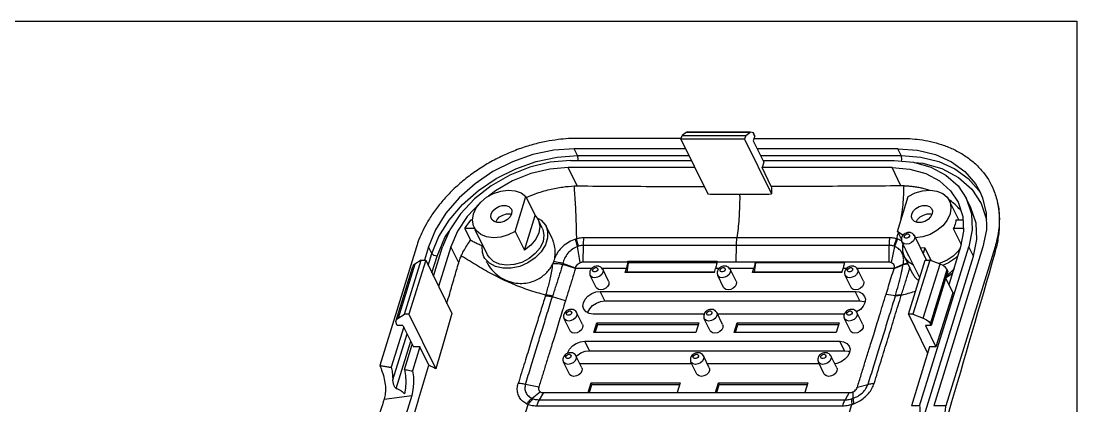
# Model space of a CAD drawing. Header units: millimetres. Extents: x -3610 to -2795, y 672 to 1276.
# Drawn here: x -2871 to -2794.7, y 899.9 to 927.7 of the extents above; entities that cross this region are included whole.
import ezdxf

# ---------------------------------------------------------------- set-up
doc = ezdxf.new("R2010")
doc.units = ezdxf.units.MM
doc.header["$MEASUREMENT"] = 0
doc.layers.add('dim', color=7, linetype='Continuous')

msp = doc.modelspace()

# ---------------------------------------------------------------- linework, layer by layer
at = {"color": 7, "linetype": 'Continuous'}
for p, q in [((-2822.94, 919.662), (-2823.24, 919.433)), ((-2822.851, 919.695), (-2822.94, 919.662)), ((-2818.335, 919.662), (-2822.94, 919.662)), ((-2822.851, 919.695), (-2818.335, 919.695)), ((-2818.635, 919.433), (-2818.335, 919.662)), ((-2818.335, 919.662), (-2818.246, 919.695)), ((-2817.996, 919.408), (-2818.052, 919.522)), ((-2823.305, 919.225), (-2830.81, 919.225)), ((-2823.325, 919.159), (-2823.24, 919.433)), ((-2818.72, 919.159), (-2823.325, 919.159)), ((-2823.325, 919.159), (-2821.384, 915.204)), ((-2823.24, 919.433), (-2818.635, 919.433)), ((-2818.635, 919.433), (-2818.72, 919.159)), ((-2818.72, 919.159), (-2816.779, 915.204)), ((-2817.996, 919.408), (-2818.105, 919.056)), ((-2818.105, 919.056), (-2817.343, 917.502)), ((-2818.053, 919.225), (-2807.415, 919.225)), ((-2822.992, 918.481), (-2831.04, 918.481)), ((-2830.796, 917.983), (-2831.04, 918.481)), ((-2830.796, 917.983), (-2822.748, 917.983)), ((-2807.645, 918.481), (-2817.823, 918.481)), ((-2817.579, 917.983), (-2807.401, 917.983)), ((-2807.401, 917.983), (-2807.645, 918.481)), ((-2831.307, 917.619), (-2822.57, 917.619)), ((-2817.343, 917.502), (-2817.464, 917.11)), ((-2817.4, 917.619), (-2807.912, 917.619)), ((-2822.32, 917.11), (-2831.464, 917.11)), ((-2830.816, 915.789), (-2831.464, 917.11)), ((-2808.069, 917.11), (-2817.464, 917.11)), ((-2816.793, 915.743), (-2817.464, 917.11)), ((-2807.421, 915.789), (-2808.069, 917.11)), ((-2835.305, 912.501), (-2834.526, 915.023)), ((-2834.526, 915.023), (-2833.855, 913.655)), ((-2807.673, 912.501), (-2806.894, 915.023)), ((-2802.364, 914.21), (-2802.699, 914.894)), ((-2801.798, 915.451), (-2801.745, 915.359)), ((-2837.817, 914.586), (-2837.84, 914.569)), ((-2803.239, 913.329), (-2803.927, 914.731)), ((-2803.282, 914.607), (-2802.948, 913.58)), ((-2835.673, 913.758), (-2835.579, 913.725)), ((-2834.634, 911.134), (-2833.854, 913.656)), ((-2833.854, 913.656), (-2833.65, 913.363)), ((-2833.754, 913.512), (-2833.422, 913.313)), ((-2805.278, 913.758), (-2805.184, 913.725)), ((-2802.948, 913.58), (-2802.897, 912.507)), ((-2838.228, 912.703), (-2838.953, 912.703)), ((-2838.953, 912.703), (-2838.536, 911.853)), ((-2838.484, 913.329), (-2838.391, 913.329)), ((-2837.296, 910.804), (-2838.187, 912.621)), ((-2833.346, 912.742), (-2833.651, 913.364)), ((-2832.641, 911.987), (-2833.076, 912.874)), ((-2803.64, 912.703), (-2803.08, 911.561)), ((-2802.906, 912.703), (-2803.64, 912.703)), ((-2803.446, 913.329), (-2802.936, 913.329)), ((-2835.305, 912.501), (-2834.634, 911.134)), ((-2807.329, 912.243), (-2807.673, 912.501)), ((-2807.673, 912.501), (-2807.388, 911.92)), ((-2807.28, 912.226), (-2807.329, 912.243)), ((-2805.586, 910.425), (-2806.454, 912.192)), ((-2802.897, 912.507), (-2803.112, 911.392)), ((-2842.442, 911.392), (-2845.095, 902.804)), ((-2841.567, 911.392), (-2841.865, 910.425)), ((-2841.323, 910.894), (-2841.567, 911.392)), ((-2841.209, 909.272), (-2840.553, 911.392)), ((-2839.955, 911.392), (-2840.841, 908.523)), ((-2839.388, 910.237), (-2839.955, 911.392)), ((-2837.617, 911.46), (-2837.69, 911.46)), ((-2837.67, 910.975), (-2837.69, 911.46)), ((-2830.598, 910.246), (-2830.799, 911.404)), ((-2830.387, 910.292), (-2830.37, 911.486)), ((-2819.339, 910.292), (-2819.314, 911.477)), ((-2808.281, 910.292), (-2808.265, 911.486)), ((-2808.101, 910.253), (-2807.861, 911.405)), ((-2806.067, 909.135), (-2807.351, 911.751)), ((-2807.289, 911.048), (-2807.285, 911.536)), ((-2807.285, 911.536), (-2807.269, 911.584)), ((-2807.158, 911.358), (-2807.206, 911.426)), ((-2806.901, 910.804), (-2807.051, 911.11)), ((-2806.072, 899.877), (-2802.514, 911.392)), ((-2805.691, 911.322), (-2805.821, 910.901)), ((-2805.691, 911.322), (-2805.229, 910.379)), ((-2801.5, 911.392), (-2805.059, 899.877)), ((-2800.625, 911.392), (-2804.184, 899.877)), ((-2803.112, 911.392), (-2803.963, 908.638)), ((-2802.178, 910.708), (-2802.514, 911.392)), ((-2843.307, 906.508), (-2842.097, 910.425)), ((-2841.774, 910.425), (-2842.985, 906.508)), ((-2842.097, 910.425), (-2842.563, 910.138)), ((-2842.097, 910.425), (-2841.774, 910.425)), ((-2841.774, 910.425), (-2839.876, 906.556)), ((-2841.586, 910.041), (-2841.323, 910.894)), ((-2841.325, 909.509), (-2840.955, 910.708)), ((-2837.565, 910.671), (-2837.67, 910.975)), ((-2827.163, 910.292), (-2827.162, 910.338)), ((-2827.162, 910.338), (-2827.149, 910.264)), ((-2820.716, 910.292), (-2820.715, 910.338)), ((-2819.244, 855.483), (-2802.178, 910.708)), ((-2807.17, 910.671), (-2807.289, 911.048)), ((-2806.553, 909.415), (-2807.17, 910.672)), ((-2806.855, 910.74), (-2806.901, 910.804)), ((-2806.879, 906.508), (-2805.669, 910.425)), ((-2805.346, 910.425), (-2806.557, 906.508)), ((-2805.669, 910.425), (-2805.346, 910.425)), ((-2804.599, 910.138), (-2805.346, 910.425)), ((-2800.617, 910.946), (-2800.617, 910.947)), ((-2843.915, 906.05), (-2842.705, 909.967)), ((-2842.563, 910.138), (-2843.773, 906.221)), ((-2830.947, 909.82), (-2831.868, 910.115)), ((-2830.942, 909.846), (-2831.859, 910.183)), ((-2829.775, 909.82), (-2830.947, 909.82)), ((-2830.387, 910.292), (-2827.163, 910.292)), ((-2827.263, 909.82), (-2829.026, 909.82)), ((-2828.552, 908.889), (-2828.979, 909.759)), ((-2827.353, 909.53), (-2827.263, 909.82)), ((-2827.253, 909.53), (-2827.243, 909.562)), ((-2827.135, 910.235), (-2827.243, 909.562)), ((-2820.905, 909.562), (-2827.243, 909.562)), ((-2827.135, 910.235), (-2827.149, 910.264)), ((-2820.727, 910.235), (-2827.135, 910.235)), ((-2820.905, 909.53), (-2820.816, 909.82)), ((-2820.564, 909.82), (-2820.816, 909.82)), ((-2820.716, 910.292), (-2820.748, 910.135)), ((-2820.716, 910.292), (-2817.952, 910.292)), ((-2818.053, 909.82), (-2819.815, 909.82)), ((-2819.341, 908.889), (-2819.768, 909.759)), ((-2818.142, 909.53), (-2818.053, 909.82)), ((-2818.043, 909.53), (-2818.033, 909.562)), ((-2817.924, 910.235), (-2818.033, 909.562)), ((-2811.695, 909.562), (-2818.033, 909.562)), ((-2817.924, 910.235), (-2817.952, 910.292)), ((-2811.517, 910.235), (-2817.924, 910.235)), ((-2811.695, 909.53), (-2811.605, 909.82)), ((-2811.354, 909.82), (-2811.605, 909.82)), ((-2811.505, 910.292), (-2811.537, 910.135)), ((-2811.505, 910.292), (-2808.281, 910.292)), ((-2807.921, 909.82), (-2810.604, 909.82)), ((-2810.13, 908.889), (-2810.558, 909.759)), ((-2807.921, 909.82), (-2807.272, 910.072)), ((-2807.915, 909.846), (-2807.259, 910.123)), ((-2805.809, 906.221), (-2804.599, 910.138)), ((-2805.295, 905.814), (-2804.085, 909.731)), ((-2804.029, 909.617), (-2805.239, 905.7)), ((-2804.578, 910.202), (-2804.692, 910.174)), ((-2804.029, 909.617), (-2804.085, 909.731)), ((-2829.449, 908.448), (-2829.876, 909.318)), ((-2820.905, 909.53), (-2827.353, 909.53)), ((-2820.239, 908.448), (-2820.666, 909.318)), ((-2811.695, 909.53), (-2818.142, 909.53)), ((-2811.028, 908.448), (-2811.455, 909.318)), ((-2804.189, 909.098), (-2803.681, 908.062)), ((-2829.158, 908.159), (-2810.737, 908.159)), ((-2828.822, 907.475), (-2829.158, 908.159)), ((-2810.401, 907.475), (-2810.737, 908.159)), ((-2803.681, 908.062), (-2804.891, 904.146)), ((-2831.671, 907.479), (-2832.619, 907.757)), ((-2828.822, 907.475), (-2810.401, 907.475)), ((-2808.495, 907.961), (-2807.827, 907.861)), ((-2843.773, 906.221), (-2843.307, 906.508)), ((-2842.985, 906.508), (-2843.307, 906.508)), ((-2842.985, 906.508), (-2841.049, 902.564)), ((-2830.441, 905.755), (-2830.868, 906.626)), ((-2821.656, 906.514), (-2829.666, 906.514)), ((-2820.309, 905.755), (-2820.736, 906.626)), ((-2811.524, 906.514), (-2820.682, 906.514)), ((-2810.178, 905.755), (-2810.605, 906.626)), ((-2806.879, 906.508), (-2805.494, 903.685)), ((-2806.557, 906.508), (-2806.879, 906.508)), ((-2806.557, 906.508), (-2805.809, 906.221)), ((-2843.831, 905.7), (-2843.887, 905.814)), ((-2831.339, 905.315), (-2831.766, 906.185)), ((-2829.617, 905.183), (-2829.399, 905.888)), ((-2829.518, 905.183), (-2829.338, 905.763)), ((-2829.399, 905.888), (-2822.031, 905.888)), ((-2829.338, 905.763), (-2829.399, 905.888)), ((-2829.338, 905.763), (-2822.069, 905.763)), ((-2822.031, 905.888), (-2822.249, 905.183)), ((-2821.207, 905.315), (-2821.634, 906.185)), ((-2819.486, 905.183), (-2819.268, 905.888)), ((-2819.386, 905.183), (-2819.207, 905.763)), ((-2819.268, 905.888), (-2811.899, 905.888)), ((-2819.207, 905.763), (-2819.268, 905.888)), ((-2819.207, 905.763), (-2811.938, 905.763)), ((-2811.899, 905.888), (-2812.117, 905.183)), ((-2811.075, 905.315), (-2811.502, 906.185)), ((-2805.239, 905.7), (-2805.295, 905.814)), ((-2843.361, 905.585), (-2844.263, 902.667)), ((-2844.143, 901.766), (-2843.117, 905.088)), ((-2843.417, 905.7), (-2843.831, 905.7)), ((-2843.417, 905.7), (-2842.654, 904.146)), ((-2822.249, 905.183), (-2829.617, 905.183)), ((-2812.117, 905.183), (-2819.486, 905.183)), ((-2805.653, 905.7), (-2804.891, 904.146)), ((-2805.239, 905.7), (-2805.653, 905.7)), ((-2843.909, 901.147), (-2842.856, 904.556)), ((-2843.299, 902.506), (-2842.739, 904.319)), ((-2830.271, 904.556), (-2811.85, 904.556)), ((-2829.936, 903.872), (-2830.271, 904.556)), ((-2811.515, 903.872), (-2811.85, 904.556)), ((-2842.194, 904.146), (-2842.73, 902.409)), ((-2842.194, 904.146), (-2842.654, 904.146)), ((-2841.544, 902.821), (-2842.194, 904.146)), ((-2830.488, 902.622), (-2830.915, 903.492)), ((-2830.896, 903.453), (-2830.823, 903.533)), ((-2829.936, 903.872), (-2811.515, 903.872)), ((-2821.278, 902.622), (-2821.705, 903.492)), ((-2812.067, 902.622), (-2812.494, 903.492)), ((-2805.351, 904.146), (-2806.67, 899.877)), ((-2804.891, 904.146), (-2805.351, 904.146)), ((-2831.386, 902.182), (-2831.813, 903.052)), ((-2822.533, 902.911), (-2830.63, 902.911)), ((-2822.175, 902.182), (-2822.602, 903.052)), ((-2813.323, 902.911), (-2821.419, 902.911)), ((-2812.965, 902.182), (-2813.392, 903.052)), ((-2833.603, 901.227), (-2834.564, 901.432)), ((-2830.04, 900.835), (-2829.822, 901.54)), ((-2829.94, 900.835), (-2829.761, 901.416)), ((-2829.822, 901.54), (-2823.374, 901.54)), ((-2829.761, 901.416), (-2829.822, 901.54)), ((-2829.761, 901.416), (-2823.413, 901.416)), ((-2823.374, 901.54), (-2823.592, 900.835)), ((-2820.829, 900.835), (-2820.611, 901.54)), ((-2820.73, 900.835), (-2820.55, 901.416)), ((-2820.55, 901.416), (-2820.611, 901.54)), ((-2820.611, 901.54), (-2814.164, 901.54)), ((-2820.55, 901.416), (-2814.202, 901.416)), ((-2814.164, 901.54), (-2814.382, 900.835)), ((-2810.576, 901.227), (-2809.817, 901.432)), ((-2844.774, 900.374), (-2842.784, 900.626)), ((-2842.784, 900.626), (-2844.358, 895.534)), ((-2833.476, 900.887), (-2834.078, 900.421)), ((-2833.263, 900.835), (-2833.57, 900.321)), ((-2833.263, 900.835), (-2811.158, 900.835)), ((-2811.158, 900.835), (-2811.465, 900.321)), ((-2810.913, 900.887), (-2810.895, 900.421)), ((-2846.23, 861.603), (-2834.369, 899.988)), ((-2833.754, 899.89), (-2811.649, 899.89)), ((-2833.57, 900.321), (-2811.465, 900.321)), ((-2822.836, 861.603), (-2810.974, 899.988)), ((-2806.072, 899.877), (-2806.67, 899.877)), ((-2804.184, 899.877), (-2805.059, 899.877))]:
    msp.add_line(p, q, dxfattribs=at)
for points in [[(-2818.246, 919.695), (-2818.139, 919.647), (-2818.052, 919.522)], [(-2831.04, 918.481), (-2832.521, 918.373), (-2834.023, 918.053), (-2835.502, 917.531), (-2836.911, 916.822), (-2838.208, 915.948), (-2839.354, 914.936), (-2840.315, 913.816), (-2841.06, 912.623), (-2841.567, 911.392)], [(-2841.323, 910.894), (-2840.815, 912.125), (-2840.071, 913.319), (-2839.11, 914.439), (-2837.964, 915.451), (-2836.667, 916.325), (-2835.258, 917.034), (-2833.779, 917.556), (-2832.277, 917.876), (-2830.796, 917.983)], [(-2830.766, 917.619), (-2830.757, 917.666), (-2830.753, 917.783), (-2830.767, 917.894), (-2830.796, 917.983)], [(-2807.645, 918.481), (-2806.231, 918.373), (-2804.926, 918.053), (-2803.771, 917.531), (-2802.8, 916.822), (-2802.042, 915.948), (-2801.712, 915.378)], [(-2807.401, 917.983), (-2805.987, 917.876), (-2804.682, 917.556), (-2803.527, 917.034), (-2802.556, 916.325), (-2801.798, 915.451)], [(-2807.38, 917.573), (-2807.362, 917.666), (-2807.358, 917.783), (-2807.372, 917.894), (-2807.401, 917.983)], [(-2831.307, 917.619), (-2832.772, 917.499), (-2834.255, 917.145), (-2835.699, 916.57), (-2837.048, 915.795), (-2838.25, 914.851), (-2839.26, 913.775), (-2840.037, 912.607), (-2840.553, 911.392)], [(-2807.912, 917.619), (-2806.52, 917.499), (-2805.256, 917.145), (-2804.168, 916.57), (-2803.298, 915.795), (-2802.699, 914.894)], [(-2806.46, 917.482), (-2805.848, 917.43), (-2804.457, 917.039), (-2803.26, 916.406), (-2802.304, 915.554), (-2801.623, 914.517), (-2801.251, 913.354)], [(-2831.464, 917.11), (-2832.81, 917), (-2834.171, 916.675), (-2835.497, 916.146), (-2836.736, 915.435), (-2837.233, 915.045)], [(-2808.069, 917.11), (-2806.791, 917), (-2805.63, 916.675), (-2804.631, 916.146), (-2803.832, 915.435), (-2803.282, 914.607)], [(-2838.323, 913.762), (-2838.12, 914.202), (-2837.797, 914.612), (-2837.374, 914.966), (-2836.88, 915.241), (-2836.348, 915.418), (-2835.812, 915.485), (-2835.308, 915.438), (-2834.87, 915.281), (-2834.526, 915.023)], [(-2806.894, 915.023), (-2806.39, 915.281), (-2805.855, 915.438), (-2805.322, 915.485), (-2804.828, 915.418), (-2804.404, 915.241), (-2804.08, 914.966), (-2803.927, 914.731)], [(-2802.699, 914.894), (-2802.335, 913.775), (-2802.279, 912.607), (-2802.514, 911.392)], [(-2801.712, 915.378), (-2801.522, 914.936), (-2801.254, 913.816), (-2801.247, 912.623), (-2801.5, 911.392)], [(-2837.84, 914.569), (-2838.767, 913.58), (-2839.481, 912.507), (-2839.955, 911.392)], [(-2837.034, 913.762), (-2836.923, 913.976), (-2836.737, 914.165), (-2836.497, 914.305), (-2836.234, 914.379), (-2835.978, 914.379), (-2835.761, 914.305), (-2835.608, 914.165), (-2835.579, 914.115)], [(-2806.639, 913.762), (-2806.528, 913.976), (-2806.342, 914.165), (-2806.102, 914.305), (-2805.839, 914.379), (-2805.583, 914.379), (-2805.366, 914.305), (-2805.213, 914.165), (-2805.184, 914.115)], [(-2803.927, 914.731), (-2803.876, 914.612), (-2803.807, 914.202), (-2803.875, 913.762)], [(-2802.178, 910.708), (-2801.943, 911.923), (-2801.999, 913.091), (-2802.363, 914.21)], [(-2838.272, 912.793), (-2838.322, 912.912), (-2838.392, 913.323), (-2838.323, 913.762)], [(-2837.015, 913.409), (-2837.055, 913.548), (-2837.034, 913.762)], [(-2835.56, 913.762), (-2835.671, 913.548), (-2835.857, 913.359), (-2836.096, 913.219), (-2836.36, 913.145), (-2836.615, 913.145), (-2836.833, 913.219), (-2836.986, 913.359), (-2837.015, 913.409)], [(-2836.71, 913.177), (-2836.618, 913.355), (-2836.432, 913.543), (-2836.192, 913.683), (-2835.929, 913.758), (-2835.673, 913.758)], [(-2835.579, 914.115), (-2835.538, 913.976), (-2835.56, 913.762)], [(-2806.62, 913.409), (-2806.66, 913.548), (-2806.639, 913.762)], [(-2805.165, 913.762), (-2805.276, 913.548), (-2805.462, 913.359), (-2805.701, 913.219), (-2805.965, 913.145), (-2806.22, 913.145), (-2806.438, 913.219), (-2806.591, 913.359), (-2806.62, 913.409)], [(-2803.875, 913.762), (-2804.078, 913.323), (-2804.402, 912.912), (-2804.824, 912.558), (-2805.318, 912.283), (-2805.851, 912.106), (-2806.387, 912.039)], [(-2806.315, 913.177), (-2806.223, 913.355), (-2806.037, 913.543), (-2805.797, 913.683), (-2805.534, 913.758), (-2805.278, 913.758)], [(-2805.184, 914.115), (-2805.143, 913.976), (-2805.165, 913.762)], [(-2838.953, 912.703), (-2838.805, 912.915), (-2838.649, 913.124), (-2838.484, 913.329)], [(-2835.305, 912.501), (-2835.808, 912.243), (-2836.344, 912.086), (-2836.877, 912.039), (-2837.371, 912.106), (-2837.794, 912.283), (-2838.118, 912.558), (-2838.272, 912.793)], [(-2833.077, 912.875), (-2832.96, 912.511), (-2832.96, 912.022), (-2833.117, 911.516), (-2833.422, 911.027), (-2833.853, 910.588), (-2834.382, 910.228), (-2834.974, 909.972), (-2835.589, 909.835), (-2836.186, 909.828), (-2836.725, 909.95), (-2837.171, 910.194), (-2837.493, 910.543), (-2837.565, 910.671)], [(-2833.65, 913.363), (-2833.618, 913.29), (-2833.531, 912.859), (-2833.599, 912.394)], [(-2833.422, 913.313), (-2833.117, 912.951), (-2833.077, 912.875)], [(-2833.346, 912.742), (-2833.3, 912.637), (-2833.226, 912.22), (-2833.294, 911.773)], [(-2803.509, 913.016), (-2803.546, 912.911), (-2803.589, 912.807), (-2803.64, 912.703)], [(-2803.446, 913.329), (-2803.46, 913.226), (-2803.481, 913.121), (-2803.509, 913.016)], [(-2840.955, 910.708), (-2840.385, 912.048), (-2840.08, 912.505)], [(-2833.599, 912.394), (-2833.819, 911.928), (-2834.173, 911.498), (-2834.634, 911.134)], [(-2806.442, 911.972), (-2806.524, 911.821), (-2806.664, 911.694), (-2806.838, 911.61), (-2807.022, 911.58), (-2807.189, 911.609), (-2807.313, 911.693), (-2807.351, 911.751)], [(-2806.81, 912.158), (-2806.85, 912.089), (-2806.918, 912.035), (-2807, 912.005), (-2807.08, 912.005), (-2807.145, 912.034), (-2807.181, 912.088), (-2807.178, 912.158)], [(-2807.178, 912.158), (-2807.138, 912.227), (-2807.07, 912.281), (-2806.988, 912.311), (-2806.908, 912.311), (-2806.843, 912.282), (-2806.807, 912.228), (-2806.81, 912.158)], [(-2806.453, 912.191), (-2806.431, 912.122), (-2806.442, 911.972)], [(-2833.294, 911.773), (-2833.509, 911.315), (-2833.853, 910.89), (-2834.304, 910.528), (-2834.827, 910.256), (-2835.386, 910.093), (-2835.94, 910.051), (-2836.45, 910.133), (-2836.878, 910.332), (-2837.194, 910.636), (-2837.295, 910.804)], [(-2807.206, 911.426), (-2807.239, 911.499), (-2807.246, 911.537)], [(-2805.691, 911.322), (-2805.944, 911.296), (-2806.014, 911.296)], [(-2803.143, 911.293), (-2803.298, 911.064), (-2803.659, 910.71), (-2804.095, 910.417), (-2804.578, 910.202)], [(-2840.955, 910.708), (-2841.067, 910.722), (-2841.177, 910.762), (-2841.266, 910.823), (-2841.323, 910.894)], [(-2806.514, 910.045), (-2806.839, 910.246), (-2807.137, 910.608), (-2807.17, 910.671)], [(-2803.316, 910.733), (-2803.478, 910.572), (-2803.991, 910.226), (-2804.409, 910.044)], [(-2842.563, 910.138), (-2842.677, 910.028), (-2842.704, 909.967)], [(-2829.335, 909.725), (-2829.375, 909.656), (-2829.443, 909.602), (-2829.525, 909.573), (-2829.607, 909.572), (-2829.671, 909.602), (-2829.706, 909.656), (-2829.703, 909.725)], [(-2829.703, 909.725), (-2829.663, 909.794), (-2829.596, 909.848), (-2829.514, 909.878), (-2829.432, 909.878), (-2829.368, 909.849), (-2829.333, 909.794), (-2829.335, 909.725)], [(-2828.979, 909.759), (-2828.956, 909.689), (-2828.967, 909.539)], [(-2827.163, 910.292), (-2827.195, 910.135), (-2827.228, 909.978), (-2827.263, 909.82)], [(-2820.748, 910.135), (-2820.781, 909.978), (-2820.816, 909.82)], [(-2820.124, 909.725), (-2820.164, 909.656), (-2820.232, 909.602), (-2820.314, 909.573), (-2820.395, 909.572), (-2820.459, 909.601), (-2820.495, 909.655), (-2820.493, 909.725)], [(-2820.493, 909.725), (-2820.453, 909.794), (-2820.385, 909.848), (-2820.303, 909.878), (-2820.222, 909.878), (-2820.158, 909.849), (-2820.122, 909.795), (-2820.124, 909.725)], [(-2819.768, 909.759), (-2819.745, 909.689), (-2819.756, 909.539)], [(-2817.952, 910.292), (-2817.984, 910.135), (-2818.018, 909.978), (-2818.053, 909.82)], [(-2811.537, 910.135), (-2811.57, 909.978), (-2811.605, 909.82)], [(-2810.914, 909.725), (-2810.954, 909.656), (-2811.021, 909.602), (-2811.103, 909.573), (-2811.185, 909.572), (-2811.249, 909.602), (-2811.285, 909.656), (-2811.282, 909.725)], [(-2811.282, 909.725), (-2811.242, 909.794), (-2811.174, 909.848), (-2811.092, 909.878), (-2811.01, 909.878), (-2810.946, 909.849), (-2810.911, 909.794), (-2810.914, 909.725)], [(-2810.557, 909.759), (-2810.535, 909.689), (-2810.546, 909.539)], [(-2804.085, 909.731), (-2804.199, 909.887), (-2804.376, 910.028), (-2804.599, 910.138)], [(-2828.967, 909.539), (-2829.049, 909.388), (-2829.189, 909.261), (-2829.363, 909.177), (-2829.548, 909.147), (-2829.714, 909.176), (-2829.838, 909.261), (-2829.876, 909.318)], [(-2828.552, 908.889), (-2828.529, 908.818), (-2828.54, 908.668)], [(-2819.756, 909.539), (-2819.838, 909.388), (-2819.978, 909.261), (-2820.152, 909.177), (-2820.337, 909.147), (-2820.503, 909.176), (-2820.627, 909.261), (-2820.666, 909.318)], [(-2819.341, 908.889), (-2819.318, 908.818), (-2819.329, 908.668)], [(-2810.546, 909.539), (-2810.628, 909.388), (-2810.768, 909.261), (-2810.942, 909.177), (-2811.126, 909.147), (-2811.293, 909.176), (-2811.417, 909.261), (-2811.455, 909.318)], [(-2810.131, 908.889), (-2810.108, 908.818), (-2810.119, 908.668)], [(-2830.355, 906.874), (-2830.41, 907.083), (-2830.379, 907.337), (-2830.253, 907.591), (-2830.045, 907.82), (-2829.775, 908.002), (-2829.469, 908.119), (-2829.158, 908.159)], [(-2828.54, 908.668), (-2828.621, 908.519), (-2828.76, 908.391), (-2828.936, 908.307), (-2829.122, 908.277), (-2829.289, 908.307), (-2829.412, 908.391), (-2829.449, 908.448)], [(-2819.329, 908.668), (-2819.411, 908.519), (-2819.55, 908.391), (-2819.726, 908.307), (-2819.911, 908.277), (-2820.078, 908.307), (-2820.201, 908.391), (-2820.239, 908.448)], [(-2810.119, 908.668), (-2810.2, 908.519), (-2810.339, 908.391), (-2810.515, 908.307), (-2810.7, 908.277), (-2810.867, 908.307), (-2810.991, 908.391), (-2811.028, 908.448)], [(-2810.737, 908.159), (-2810.45, 908.119), (-2810.217, 908.002), (-2810.048, 907.8)], [(-2830.05, 906.603), (-2830.044, 906.653), (-2829.918, 906.907), (-2829.71, 907.136), (-2829.439, 907.318), (-2829.134, 907.435), (-2828.822, 907.475)], [(-2810.048, 907.8), (-2809.993, 907.591), (-2810.024, 907.337), (-2810.15, 907.083), (-2810.358, 906.853), (-2810.628, 906.671)], [(-2810.401, 907.475), (-2810.115, 907.435), (-2810.018, 907.387)], [(-2831.224, 906.592), (-2831.264, 906.523), (-2831.332, 906.469), (-2831.414, 906.439), (-2831.496, 906.439), (-2831.56, 906.468), (-2831.595, 906.523), (-2831.593, 906.592)], [(-2831.593, 906.592), (-2831.553, 906.66), (-2831.485, 906.715), (-2831.403, 906.744), (-2831.322, 906.745), (-2831.257, 906.716), (-2831.222, 906.662), (-2831.224, 906.592)], [(-2830.868, 906.625), (-2830.845, 906.556), (-2830.856, 906.405)], [(-2829.666, 906.514), (-2829.953, 906.555), (-2830.186, 906.671), (-2830.355, 906.874)], [(-2821.093, 906.592), (-2821.133, 906.523), (-2821.2, 906.469), (-2821.282, 906.439), (-2821.364, 906.439), (-2821.428, 906.468), (-2821.463, 906.523), (-2821.461, 906.592)], [(-2821.461, 906.592), (-2821.421, 906.66), (-2821.353, 906.715), (-2821.271, 906.744), (-2821.19, 906.745), (-2821.126, 906.716), (-2821.09, 906.662), (-2821.093, 906.592)], [(-2820.736, 906.625), (-2820.714, 906.556), (-2820.725, 906.405)], [(-2810.961, 906.592), (-2811.001, 906.523), (-2811.069, 906.469), (-2811.151, 906.439), (-2811.233, 906.439), (-2811.297, 906.468), (-2811.332, 906.523), (-2811.329, 906.592)], [(-2811.329, 906.592), (-2811.289, 906.66), (-2811.221, 906.715), (-2811.14, 906.744), (-2811.059, 906.745), (-2810.994, 906.716), (-2810.959, 906.662), (-2810.961, 906.592)], [(-2810.605, 906.625), (-2810.582, 906.556), (-2810.593, 906.405)], [(-2843.887, 905.814), (-2843.927, 905.97), (-2843.915, 906.05)], [(-2843.915, 906.05), (-2843.887, 906.111), (-2843.773, 906.221)], [(-2830.856, 906.405), (-2830.938, 906.255), (-2831.078, 906.127), (-2831.252, 906.044), (-2831.437, 906.014), (-2831.603, 906.043), (-2831.727, 906.127), (-2831.766, 906.185)], [(-2830.441, 905.755), (-2830.418, 905.685), (-2830.429, 905.535)], [(-2820.725, 906.405), (-2820.807, 906.255), (-2820.947, 906.127), (-2821.121, 906.044), (-2821.305, 906.014), (-2821.472, 906.043), (-2821.596, 906.127), (-2821.634, 906.185)], [(-2820.31, 905.755), (-2820.286, 905.685), (-2820.298, 905.535)], [(-2810.593, 906.405), (-2810.675, 906.255), (-2810.815, 906.127), (-2810.989, 906.044), (-2811.174, 906.014), (-2811.34, 906.043), (-2811.464, 906.127), (-2811.502, 906.185)], [(-2810.178, 905.755), (-2810.155, 905.685), (-2810.166, 905.535)], [(-2805.809, 906.221), (-2805.587, 906.111), (-2805.409, 905.97), (-2805.295, 905.814)], [(-2830.429, 905.535), (-2830.511, 905.385), (-2830.65, 905.258), (-2830.825, 905.173), (-2831.011, 905.143), (-2831.178, 905.173), (-2831.301, 905.258), (-2831.338, 905.315)], [(-2820.298, 905.535), (-2820.379, 905.385), (-2820.518, 905.258), (-2820.694, 905.173), (-2820.879, 905.143), (-2821.046, 905.173), (-2821.169, 905.258), (-2821.207, 905.315)], [(-2810.166, 905.535), (-2810.247, 905.385), (-2810.386, 905.258), (-2810.562, 905.173), (-2810.748, 905.143), (-2810.915, 905.173), (-2811.038, 905.258), (-2811.075, 905.315)], [(-2831.498, 903.687), (-2831.493, 903.733), (-2831.367, 903.988), (-2831.159, 904.217), (-2830.888, 904.399), (-2830.583, 904.516), (-2830.271, 904.556)], [(-2811.85, 904.556), (-2811.564, 904.516), (-2811.33, 904.399), (-2811.162, 904.196)], [(-2831.271, 903.459), (-2831.312, 903.39), (-2831.379, 903.336), (-2831.461, 903.306), (-2831.543, 903.306), (-2831.607, 903.335), (-2831.642, 903.389), (-2831.64, 903.459)], [(-2831.64, 903.459), (-2831.6, 903.527), (-2831.532, 903.581), (-2831.45, 903.611), (-2831.368, 903.611), (-2831.304, 903.582), (-2831.269, 903.528), (-2831.271, 903.459)], [(-2830.915, 903.492), (-2830.892, 903.423), (-2830.904, 903.272)], [(-2830.823, 903.533), (-2830.553, 903.715), (-2830.247, 903.832), (-2829.936, 903.872)], [(-2822.061, 903.459), (-2822.101, 903.39), (-2822.169, 903.336), (-2822.251, 903.306), (-2822.333, 903.306), (-2822.397, 903.335), (-2822.432, 903.389), (-2822.429, 903.459)], [(-2822.429, 903.459), (-2822.389, 903.527), (-2822.322, 903.581), (-2822.24, 903.611), (-2822.158, 903.611), (-2822.093, 903.582), (-2822.058, 903.528), (-2822.061, 903.459)], [(-2821.705, 903.492), (-2821.682, 903.423), (-2821.693, 903.272)], [(-2812.85, 903.459), (-2812.89, 903.39), (-2812.958, 903.336), (-2813.04, 903.306), (-2813.122, 903.306), (-2813.186, 903.335), (-2813.221, 903.389), (-2813.219, 903.459)], [(-2813.219, 903.459), (-2813.179, 903.527), (-2813.111, 903.581), (-2813.029, 903.611), (-2812.947, 903.611), (-2812.883, 903.582), (-2812.848, 903.528), (-2812.85, 903.459)], [(-2812.494, 903.492), (-2812.471, 903.423), (-2812.482, 903.272)], [(-2811.162, 904.196), (-2811.106, 903.988), (-2811.137, 903.733), (-2811.263, 903.479), (-2811.471, 903.25), (-2811.742, 903.068), (-2812.047, 902.951), (-2812.218, 902.929)], [(-2811.515, 903.872), (-2811.228, 903.832), (-2811.131, 903.783)], [(-2830.904, 903.272), (-2830.985, 903.122), (-2831.125, 902.994), (-2831.299, 902.91), (-2831.484, 902.88), (-2831.651, 902.91), (-2831.774, 902.994), (-2831.813, 903.052)], [(-2821.693, 903.272), (-2821.775, 903.122), (-2821.915, 902.994), (-2822.089, 902.91), (-2822.274, 902.88), (-2822.44, 902.91), (-2822.564, 902.994), (-2822.602, 903.052)], [(-2812.482, 903.272), (-2812.564, 903.122), (-2812.704, 902.994), (-2812.878, 902.91), (-2813.063, 902.88), (-2813.229, 902.91), (-2813.353, 902.994), (-2813.392, 903.052)], [(-2844.263, 902.667), (-2844.203, 902.385), (-2844.163, 902.082), (-2844.143, 901.766)], [(-2843.299, 902.506), (-2843.228, 902.081), (-2843.203, 901.623), (-2843.228, 901.164), (-2843.299, 900.739)], [(-2842.73, 902.409), (-2842.664, 901.968), (-2842.651, 901.496), (-2842.693, 901.036), (-2842.784, 900.626)], [(-2830.477, 902.402), (-2830.558, 902.252), (-2830.697, 902.125), (-2830.873, 902.04), (-2831.058, 902.01), (-2831.225, 902.04), (-2831.348, 902.125), (-2831.386, 902.182)], [(-2830.488, 902.622), (-2830.465, 902.552), (-2830.477, 902.402)], [(-2821.266, 902.402), (-2821.347, 902.252), (-2821.486, 902.125), (-2821.662, 902.04), (-2821.848, 902.01), (-2822.015, 902.04), (-2822.138, 902.125), (-2822.175, 902.182)], [(-2821.278, 902.622), (-2821.255, 902.552), (-2821.266, 902.402)], [(-2812.055, 902.402), (-2812.137, 902.252), (-2812.276, 902.125), (-2812.451, 902.04), (-2812.637, 902.01), (-2812.804, 902.04), (-2812.927, 902.125), (-2812.964, 902.182)], [(-2812.067, 902.622), (-2812.044, 902.552), (-2812.055, 902.402)]]:
    msp.add_lwpolyline(points, dxfattribs=at)
for points in [[(-2830.81, 919.225), (-2831.447, 919.206), (-2832.206, 919.138), (-2833.07, 919), (-2834.016, 918.778), (-2835.019, 918.459), (-2836.047, 918.04), (-2837.07, 917.522), (-2838.057, 916.914), (-2838.977, 916.232), (-2839.807, 915.497), (-2840.529, 914.733), (-2841.133, 913.967), (-2841.618, 913.227), (-2841.989, 912.536), (-2842.258, 911.918), (-2842.442, 911.392)], [(-2807.415, 919.225), (-2806.79, 919.206), (-2806.073, 919.138), (-2805.295, 919), (-2804.486, 918.778), (-2803.68, 918.459), (-2802.911, 918.04), (-2802.208, 917.522), (-2801.597, 916.914), (-2800.723, 915.497), (-2800.437, 914.577)], [(-2834.5, 914.962), (-2833.867, 915.213), (-2832.809, 915.531), (-2831.869, 915.71), (-2831.035, 915.786)], [(-2831.035, 915.786), (-2830.962, 915.788), (-2830.889, 915.789), (-2830.816, 915.789)], [(-2830.856, 911.966), (-2830.868, 912.572), (-2830.886, 913.203), (-2830.912, 913.895), (-2830.949, 914.605), (-2830.997, 915.318), (-2831.035, 915.786)], [(-2830.816, 915.789), (-2827.794, 915.768), (-2824.658, 915.752), (-2821.649, 915.743)], [(-2807.421, 915.789), (-2810.422, 915.768), (-2813.542, 915.752), (-2816.793, 915.743)], [(-2816.793, 915.743), (-2816.787, 915.567), (-2816.782, 915.387), (-2816.779, 915.204)], [(-2807.427, 913.287), (-2807.334, 913.895), (-2807.255, 914.605), (-2807.21, 915.318), (-2807.203, 915.786)], [(-2807.203, 915.786), (-2807.276, 915.788), (-2807.348, 915.789), (-2807.421, 915.789)], [(-2805.39, 915.481), (-2805.581, 915.537), (-2805.889, 915.615), (-2806.205, 915.678), (-2806.531, 915.728), (-2806.865, 915.764), (-2807.203, 915.786)], [(-2821.384, 915.204), (-2820.606, 915.203), (-2819.838, 915.203), (-2819.081, 915.203)], [(-2819.081, 915.203), (-2819.08, 914.82), (-2819.098, 914.104), (-2819.136, 913.396), (-2819.195, 912.698), (-2819.273, 912.024)], [(-2819.081, 915.203), (-2818.325, 915.203), (-2817.557, 915.203), (-2816.779, 915.204)], [(-2803.872, 914.736), (-2803.907, 914.761)], [(-2803.479, 914.416), (-2803.506, 914.44), (-2803.872, 914.736)], [(-2803.07, 913.978), (-2803.152, 914.077), (-2803.479, 914.416)], [(-2800.437, 914.577), (-2800.342, 913.967), (-2800.315, 913.227), (-2800.371, 912.536), (-2800.484, 911.918), (-2800.625, 911.392)], [(-2800.617, 910.947), (-2800.409, 911.834), (-2800.295, 912.887), (-2800.336, 913.969), (-2800.437, 914.577)], [(-2839.208, 910.722), (-2839.03, 911.078), (-2838.807, 911.456), (-2838.536, 911.853)], [(-2837.696, 911.447), (-2837.981, 911.576), (-2838.266, 911.714), (-2838.536, 911.853)], [(-2832.45, 910.593), (-2832.408, 910.953), (-2832.434, 911.346), (-2832.549, 911.775), (-2832.637, 911.979)], [(-2830.941, 911.939), (-2831.418, 911.727), (-2831.862, 911.404), (-2832.216, 911.011), (-2832.45, 910.593)], [(-2830.856, 911.966), (-2830.884, 911.957), (-2830.913, 911.948), (-2830.941, 911.939)], [(-2830.799, 911.404), (-2830.853, 911.586), (-2830.9, 911.765), (-2830.941, 911.939)], [(-2830.332, 912.037), (-2830.496, 912.029), (-2830.672, 912.006), (-2830.856, 911.966)], [(-2830.73, 911.428), (-2830.778, 911.61), (-2830.82, 911.79), (-2830.856, 911.966)], [(-2830.37, 911.486), (-2830.363, 911.672), (-2830.35, 911.856), (-2830.329, 912.037)], [(-2819.273, 912.024), (-2821.887, 912.025), (-2824.33, 912.026), (-2826.545, 912.029), (-2828.539, 912.032), (-2830.332, 912.037)], [(-2819.314, 911.476), (-2819.307, 911.662), (-2819.293, 911.845), (-2819.273, 912.024)], [(-2808.228, 912.037), (-2810.03, 912.032), (-2812.042, 912.029), (-2814.255, 912.026), (-2816.674, 912.025), (-2819.273, 912.024)], [(-2808.265, 911.486), (-2808.26, 911.672), (-2808.248, 911.856), (-2808.229, 912.037)], [(-2807.723, 911.966), (-2807.894, 912.006), (-2808.061, 912.029), (-2808.228, 912.037)], [(-2807.92, 911.427), (-2807.862, 911.61), (-2807.796, 911.79), (-2807.723, 911.966)], [(-2807.861, 911.405), (-2807.799, 911.587), (-2807.728, 911.766), (-2807.649, 911.942)], [(-2807.723, 911.966), (-2807.61, 912.402)], [(-2807.649, 911.942), (-2807.673, 911.95), (-2807.698, 911.958), (-2807.723, 911.966)], [(-2807.358, 911.806), (-2807.649, 911.942)], [(-2807.373, 912.06), (-2807.391, 911.889), (-2807.352, 911.752)], [(-2807.26, 912.251), (-2807.289, 912.218), (-2807.373, 912.06)], [(-2807.143, 912.346), (-2807.26, 912.251)], [(-2806.954, 912.419), (-2807.143, 912.346)], [(-2806.702, 912.404), (-2806.752, 912.418), (-2806.954, 912.419)], [(-2806.453, 912.191), (-2806.464, 912.212), (-2806.58, 912.342), (-2806.702, 912.404)], [(-2830.799, 911.404), (-2831.166, 911.209), (-2831.492, 910.913), (-2831.729, 910.555), (-2831.859, 910.183)], [(-2830.73, 911.428), (-2830.754, 911.42), (-2830.777, 911.412), (-2830.799, 911.404)], [(-2830.37, 911.486), (-2830.489, 911.48), (-2830.604, 911.462), (-2830.73, 911.428)], [(-2819.314, 911.476), (-2822.047, 911.476), (-2824.789, 911.478), (-2827.568, 911.481), (-2830.37, 911.486)], [(-2808.265, 911.486), (-2810.948, 911.482), (-2813.659, 911.479), (-2816.433, 911.477), (-2819.314, 911.476)], [(-2807.92, 911.427), (-2808.031, 911.46), (-2808.143, 911.48), (-2808.265, 911.486)], [(-2807.861, 911.405), (-2807.88, 911.412), (-2807.9, 911.42), (-2807.92, 911.427)], [(-2807.267, 910.751), (-2807.397, 911.027), (-2807.602, 911.25), (-2807.861, 911.405)], [(-2800.617, 910.947), (-2800.605, 910.99), (-2800.579, 911.146), (-2800.586, 911.282), (-2800.601, 911.34), (-2800.625, 911.392)], [(-2839.388, 910.237), (-2839.336, 910.401), (-2839.277, 910.562), (-2839.208, 910.722)], [(-2833.107, 907.893), (-2833.264, 907.936), (-2833.869, 908.112), (-2834.459, 908.305), (-2835.603, 908.744), (-2836.729, 909.278), (-2837.297, 909.586), (-2837.876, 909.92), (-2838.465, 910.271), (-2839.049, 910.623), (-2839.21, 910.719)], [(-2837.409, 910.355), (-2837.309, 910.168), (-2836.872, 909.595), (-2836.317, 909.149), (-2835.701, 908.864), (-2835.092, 908.744), (-2834.543, 908.76), (-2834.074, 908.869), (-2833.673, 909.04), (-2833.326, 909.26), (-2833.028, 909.522), (-2832.785, 909.818), (-2832.598, 910.147)], [(-2832.45, 910.593), (-2832.473, 910.496), (-2832.5, 910.401), (-2832.531, 910.308)], [(-2827.162, 910.338), (-2825.183, 910.338), (-2823.012, 910.338), (-2820.715, 910.338)], [(-2817.514, 856.109), (-2814.445, 865.462), (-2810.859, 876.688), (-2807.356, 888.038), (-2803.944, 899.487), (-2800.617, 910.946)], [(-2807.22, 910.439), (-2807.267, 910.751)], [(-2807.259, 910.123), (-2807.22, 910.439)], [(-2840.238, 907.294), (-2840.036, 907.991), (-2839.707, 909.129), (-2839.388, 910.237)], [(-2832.598, 910.147), (-2832.688, 909.611), (-2832.781, 909.144), (-2832.879, 908.722), (-2832.989, 908.309), (-2833.107, 907.893)], [(-2832.58, 910.187), (-2832.586, 910.173), (-2832.592, 910.16), (-2832.598, 910.147)], [(-2831.868, 910.115), (-2832.096, 909.406), (-2832.342, 908.643), (-2832.598, 907.824)], [(-2832.531, 910.308), (-2832.547, 910.266), (-2832.563, 910.226), (-2832.58, 910.187)], [(-2832.58, 910.187), (-2832.325, 910.177), (-2832.085, 910.152), (-2831.868, 910.115)], [(-2831.859, 910.183), (-2832.084, 910.237), (-2832.309, 910.279), (-2832.531, 910.308)], [(-2831.859, 910.183), (-2831.864, 910.16), (-2831.868, 910.136), (-2831.868, 910.115)], [(-2830.947, 909.82), (-2831.193, 909.026), (-2831.434, 908.246), (-2831.671, 907.479)], [(-2830.947, 909.82), (-2830.945, 909.829), (-2830.943, 909.837), (-2830.941, 909.846)], [(-2830.941, 909.846), (-2830.873, 910.011), (-2830.757, 910.145), (-2830.598, 910.246)], [(-2830.598, 910.246), (-2830.528, 910.272), (-2830.458, 910.287), (-2830.387, 910.292)], [(-2829.898, 909.627), (-2829.916, 909.456), (-2829.877, 909.319)], [(-2829.786, 909.818), (-2829.814, 909.785), (-2829.898, 909.627)], [(-2829.668, 909.913), (-2829.786, 909.818)], [(-2829.479, 909.986), (-2829.668, 909.913)], [(-2829.227, 909.971), (-2829.277, 909.985), (-2829.479, 909.986)], [(-2828.979, 909.759), (-2828.989, 909.779), (-2829.105, 909.909), (-2829.227, 909.971)], [(-2820.716, 910.264), (-2822.704, 910.264), (-2824.847, 910.264), (-2827.149, 910.264)], [(-2820.688, 909.627), (-2820.705, 909.456), (-2820.666, 909.319)], [(-2820.575, 909.818), (-2820.604, 909.785), (-2820.688, 909.627)], [(-2820.457, 909.913), (-2820.575, 909.818)], [(-2820.268, 909.986), (-2820.457, 909.913)], [(-2820.017, 909.971), (-2820.067, 909.985), (-2820.268, 909.986)], [(-2819.768, 909.759), (-2819.779, 909.779), (-2819.894, 909.909), (-2820.017, 909.971)], [(-2817.952, 910.292), (-2817.148, 910.292), (-2816.345, 910.292), (-2815.542, 910.292), (-2814.738, 910.292), (-2813.931, 910.292), (-2813.122, 910.292), (-2812.313, 910.292), (-2811.505, 910.292)], [(-2811.477, 909.627), (-2811.495, 909.456), (-2811.455, 909.319)], [(-2811.364, 909.818), (-2811.393, 909.785), (-2811.477, 909.627)], [(-2811.246, 909.913), (-2811.364, 909.818)], [(-2811.057, 909.986), (-2811.246, 909.913)], [(-2810.806, 909.971), (-2810.856, 909.985), (-2811.057, 909.986)], [(-2810.557, 909.759), (-2810.568, 909.779), (-2810.684, 909.909), (-2810.806, 909.971)], [(-2808.495, 907.961), (-2808.313, 908.549), (-2808.122, 909.169), (-2807.921, 909.82)], [(-2808.281, 910.292), (-2808.216, 910.288), (-2808.156, 910.275), (-2808.101, 910.253)], [(-2808.101, 910.253), (-2807.978, 910.154), (-2807.913, 910.013), (-2807.915, 909.846)], [(-2807.915, 909.846), (-2807.917, 909.837), (-2807.919, 909.829), (-2807.921, 909.82)], [(-2807.827, 907.861), (-2807.603, 908.64), (-2807.418, 909.375), (-2807.272, 910.072)], [(-2807.386, 907.925), (-2807.25, 908.347), (-2807.12, 908.758), (-2806.991, 909.17), (-2806.854, 909.62), (-2806.779, 909.878)], [(-2806.909, 910.14), (-2806.926, 910.138), (-2807.113, 910.111), (-2807.272, 910.072)], [(-2807.272, 910.072), (-2807.267, 910.089), (-2807.262, 910.107), (-2807.259, 910.123)], [(-2807.259, 910.123), (-2807.091, 910.169), (-2806.937, 910.198)], [(-2803.589, 909.804), (-2803.766, 909.601), (-2803.897, 909.469)], [(-2806.553, 909.414), (-2806.474, 909.276), (-2806.295, 909.062), (-2806.132, 908.933)], [(-2804.206, 909.138), (-2804.145, 909.176)], [(-2804.145, 909.176), (-2803.988, 909.278), (-2803.868, 909.36)], [(-2803.897, 909.469), (-2804.128, 909.264)], [(-2803.868, 909.36), (-2803.702, 909.479)], [(-2807.396, 907.893), (-2807.228, 907.936), (-2806.358, 908.186)], [(-2833.129, 907.824), (-2833.459, 906.757), (-2833.809, 905.627), (-2834.188, 904.402), (-2834.614, 903.028), (-2835.087, 901.5)], [(-2834.564, 901.432), (-2834.149, 902.782), (-2833.762, 904.04), (-2833.402, 905.212), (-2833.035, 906.405), (-2832.619, 907.757)], [(-2833.106, 907.893), (-2833.114, 907.87), (-2833.122, 907.847), (-2833.129, 907.824)], [(-2832.619, 907.757), (-2832.79, 907.789), (-2832.96, 907.811), (-2833.129, 907.824)], [(-2832.598, 907.824), (-2832.769, 907.856), (-2832.939, 907.879), (-2833.107, 907.893)], [(-2832.598, 907.824), (-2832.605, 907.801), (-2832.612, 907.779), (-2832.619, 907.757)], [(-2831.671, 907.479), (-2831.9, 906.738)], [(-2810.576, 901.227), (-2810.438, 901.675), (-2810.299, 902.125), (-2810.16, 902.575), (-2810.022, 903.022), (-2809.883, 903.471), (-2809.737, 903.943), (-2809.576, 904.463), (-2809.394, 905.053), (-2809.19, 905.712), (-2808.969, 906.427), (-2808.736, 907.181), (-2808.495, 907.961)], [(-2807.838, 907.826), (-2808.267, 906.437), (-2808.647, 905.211), (-2809.018, 904.012), (-2809.411, 902.743), (-2809.817, 901.432)], [(-2809.361, 901.5), (-2808.862, 903.123), (-2808.369, 904.728), (-2807.865, 906.364), (-2807.396, 907.893)], [(-2807.838, 907.826), (-2807.698, 907.858), (-2807.551, 907.88), (-2807.397, 907.893)], [(-2807.838, 907.826), (-2807.834, 907.838), (-2807.83, 907.85), (-2807.827, 907.861)], [(-2807.827, 907.861), (-2807.688, 907.892), (-2807.541, 907.913), (-2807.386, 907.925)], [(-2807.396, 907.893), (-2807.393, 907.904), (-2807.39, 907.915), (-2807.386, 907.925)], [(-2839.876, 906.556), (-2840.272, 905.205), (-2840.663, 903.874), (-2841.049, 902.564)], [(-2831.9, 906.738), (-2832.121, 906.022), (-2832.33, 905.347), (-2832.521, 904.729), (-2832.689, 904.183), (-2832.836, 903.707), (-2832.969, 903.278), (-2833.095, 902.87), (-2833.221, 902.461), (-2833.349, 902.049), (-2833.476, 901.636), (-2833.603, 901.227)], [(-2831.675, 906.685), (-2831.704, 906.652), (-2831.788, 906.494)], [(-2831.557, 906.78), (-2831.675, 906.685)], [(-2831.368, 906.853), (-2831.557, 906.78)], [(-2831.116, 906.838), (-2831.166, 906.852), (-2831.368, 906.853)], [(-2830.868, 906.625), (-2830.878, 906.645), (-2830.994, 906.776), (-2831.116, 906.838)], [(-2821.543, 906.685), (-2821.572, 906.652), (-2821.656, 906.494)], [(-2821.425, 906.78), (-2821.543, 906.685)], [(-2821.236, 906.853), (-2821.425, 906.78)], [(-2820.985, 906.838), (-2821.035, 906.852), (-2821.236, 906.853)], [(-2820.736, 906.625), (-2820.747, 906.645), (-2820.862, 906.776), (-2820.985, 906.838)], [(-2811.412, 906.685), (-2811.44, 906.652), (-2811.524, 906.494)], [(-2811.294, 906.78), (-2811.412, 906.685)], [(-2811.105, 906.853), (-2811.294, 906.78)], [(-2810.853, 906.838), (-2810.903, 906.852), (-2811.105, 906.853)], [(-2810.605, 906.625), (-2810.615, 906.645), (-2810.731, 906.776), (-2810.853, 906.838)], [(-2831.788, 906.494), (-2831.805, 906.323), (-2831.766, 906.186)], [(-2821.656, 906.494), (-2821.674, 906.323), (-2821.634, 906.186)], [(-2811.524, 906.494), (-2811.542, 906.323), (-2811.503, 906.186)], [(-2831.722, 903.552), (-2831.751, 903.519), (-2831.835, 903.361)], [(-2831.604, 903.647), (-2831.722, 903.552)], [(-2831.415, 903.719), (-2831.604, 903.647)], [(-2831.164, 903.705), (-2831.214, 903.718), (-2831.415, 903.719)], [(-2830.915, 903.492), (-2830.926, 903.512), (-2831.041, 903.642), (-2831.164, 903.705)], [(-2822.512, 903.552), (-2822.54, 903.519), (-2822.624, 903.361)], [(-2822.394, 903.647), (-2822.512, 903.552)], [(-2822.205, 903.719), (-2822.394, 903.647)], [(-2821.953, 903.705), (-2822.003, 903.718), (-2822.205, 903.719)], [(-2821.705, 903.492), (-2821.715, 903.512), (-2821.831, 903.642), (-2821.953, 903.705)], [(-2813.301, 903.552), (-2813.329, 903.519), (-2813.414, 903.361)], [(-2813.183, 903.647), (-2813.301, 903.552)], [(-2812.994, 903.719), (-2813.183, 903.647)], [(-2812.742, 903.705), (-2812.792, 903.718), (-2812.994, 903.719)], [(-2812.494, 903.492), (-2812.504, 903.512), (-2812.62, 903.642), (-2812.742, 903.705)], [(-2845.095, 902.804), (-2844.816, 902.758), (-2844.539, 902.713), (-2844.263, 902.667)], [(-2845.095, 902.804), (-2844.914, 902.338), (-2844.769, 901.817), (-2844.689, 901.287), (-2844.691, 900.791), (-2844.774, 900.374)], [(-2844.38, 893.308), (-2843.808, 895.205), (-2842.689, 898.949), (-2841.544, 902.821)], [(-2841.049, 902.564), (-2841.22, 902.649), (-2841.385, 902.735), (-2841.544, 902.821)], [(-2831.835, 903.361), (-2831.852, 903.19), (-2831.813, 903.052)], [(-2822.624, 903.361), (-2822.642, 903.19), (-2822.603, 903.052)], [(-2813.414, 903.361), (-2813.431, 903.19), (-2813.392, 903.052)], [(-2843.299, 902.506), (-2843.109, 902.474), (-2842.919, 902.441), (-2842.73, 902.409)], [(-2843.909, 901.147), (-2843.96, 901.185), (-2844.003, 901.244), (-2844.041, 901.319), (-2844.076, 901.408), (-2844.106, 901.511), (-2844.13, 901.631), (-2844.143, 901.766)], [(-2834.481, 900.036), (-2834.766, 900.221), (-2834.984, 900.477), (-2835.116, 900.791), (-2835.151, 901.145), (-2835.087, 901.5)], [(-2834.564, 901.432), (-2834.739, 901.465), (-2834.914, 901.488), (-2835.087, 901.5)], [(-2834.564, 901.432), (-2834.604, 901.131), (-2834.53, 900.836), (-2834.349, 900.594), (-2834.078, 900.421)], [(-2833.603, 901.227), (-2833.617, 901.091), (-2833.575, 900.977), (-2833.476, 900.887)], [(-2810.913, 900.887), (-2810.759, 900.977), (-2810.646, 901.091), (-2810.576, 901.227)], [(-2810.895, 900.421), (-2810.526, 900.593), (-2810.209, 900.833), (-2809.963, 901.125), (-2809.817, 901.432)], [(-2810.832, 900.036), (-2810.436, 900.222), (-2810.073, 900.476), (-2809.763, 900.785), (-2809.519, 901.135), (-2809.361, 901.5)], [(-2809.817, 901.432), (-2809.674, 901.465), (-2809.521, 901.488), (-2809.361, 901.5)], [(-2843.909, 901.147), (-2843.71, 901.055), (-2843.537, 900.959), (-2843.397, 900.855), (-2843.299, 900.739)], [(-2834.078, 900.421), (-2834.217, 900.309), (-2834.351, 900.18), (-2834.481, 900.036)], [(-2834.078, 900.421), (-2834.051, 900.41), (-2834.022, 900.399), (-2833.993, 900.389)], [(-2833.476, 900.887), (-2833.413, 900.858), (-2833.343, 900.841), (-2833.263, 900.835)], [(-2811.158, 900.835), (-2811.075, 900.841), (-2810.994, 900.858), (-2810.913, 900.887)], [(-2811, 900.389), (-2810.965, 900.399), (-2810.93, 900.41), (-2810.895, 900.421)], [(-2810.895, 900.421), (-2810.882, 900.309), (-2810.861, 900.18), (-2810.832, 900.036)], [(-2844.774, 900.374), (-2845.298, 898.738), (-2845.84, 897.039), (-2846.401, 895.276)], [(-2834.481, 900.036), (-2834.444, 900.019), (-2834.407, 900.003), (-2834.369, 899.988)], [(-2833.993, 900.389), (-2834.123, 900.272), (-2834.248, 900.138), (-2834.369, 899.988)], [(-2834.369, 899.988), (-2834.168, 899.932), (-2833.966, 899.9), (-2833.754, 899.89)], [(-2833.993, 900.389), (-2833.858, 900.351), (-2833.72, 900.329), (-2833.57, 900.321)], [(-2833.57, 900.321), (-2833.637, 900.195), (-2833.699, 900.05), (-2833.754, 899.89)], [(-2811.465, 900.321), (-2811.532, 900.195), (-2811.594, 900.05), (-2811.649, 899.89)], [(-2811.649, 899.89), (-2811.427, 899.901), (-2811.2, 899.934), (-2810.974, 899.988)], [(-2811.465, 900.321), (-2811.317, 900.328), (-2811.16, 900.351), (-2811, 900.389)], [(-2811, 900.389), (-2810.999, 900.272), (-2810.99, 900.138), (-2810.974, 899.988)], [(-2810.974, 899.988), (-2810.927, 900.003), (-2810.879, 900.019), (-2810.832, 900.036)], [(-2806.072, 899.877), (-2806.063, 899.685), (-2806.064, 899.426), (-2806.08, 899.149), (-2806.152, 898.557), (-2806.272, 897.947), (-2806.432, 897.356), (-2806.62, 896.821), (-2806.721, 896.587), (-2806.824, 896.381), (-2806.928, 896.207), (-2807.032, 896.067), (-2807.134, 895.965), (-2807.232, 895.902), (-2807.27, 895.888), (-2807.307, 895.881)], [(-2805.419, 895.881), (-2805.316, 895.931), (-2805.209, 896.056), (-2805.097, 896.255), (-2804.977, 896.53), (-2804.848, 896.886), (-2804.706, 897.33), (-2804.553, 897.863), (-2804.411, 898.423), (-2804.298, 898.949), (-2804.22, 899.438), (-2804.184, 899.877)]]:
    msp.add_spline(points, degree=3, dxfattribs=at)
at = {"layer": 'dim', "color": 3}
for p, q in [((-3129.223, 927.709), (-2794.708, 927.709)), ((-2794.708, 927.709), (-2794.708, 713.92))]:
    msp.add_line(p, q, dxfattribs=at)

doc.saveas('drawing.dxf')
